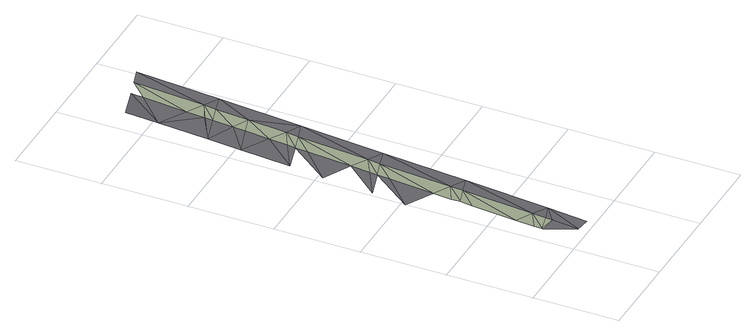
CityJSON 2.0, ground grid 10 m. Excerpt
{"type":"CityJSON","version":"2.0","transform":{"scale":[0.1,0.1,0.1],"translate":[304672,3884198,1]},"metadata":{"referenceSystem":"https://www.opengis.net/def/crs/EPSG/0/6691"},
"CityObjects":{
"road1":{"type":"Road","attributes":{"name":"3896号線","function":"4","RoadStructureAttribute.width":12.4,"RoadStructureAttribute.numberOfLanes":2},"geometry":[{"type":"MultiSurface","lod":"3","boundaries":[[[0,1,2]],[[0,3,4]],[[4,5,0]],[[3,6,4]],[[2,1,7]],[[0,5,1]],[[6,8,4]],[[8,5,4]],[[6,9,8]],[[5,8,1]],[[7,10,11]],[[7,1,10]],[[11,10,12]],[[12,13,14]],[[15,16,17]],[[14,13,17]],[[1,18,10]],[[1,8,18]],[[12,10,13]],[[19,16,15]],[[10,18,13]],[[20,21,19]],[[22,21,20]],[[17,23,15]],[[17,13,23]],[[15,23,19]],[[19,24,20]],[[25,26,22]],[[20,24,22]],[[13,27,23]],[[13,18,27]],[[19,23,24]],[[28,29,30]],[[31,26,25]],[[23,27,24]],[[32,30,31]],[[28,30,32]],[[22,33,25]],[[34,35,29]],[[22,24,33]],[[25,33,31]],[[31,36,32]],[[37,29,28]],[[32,36,28]],[[34,29,37]],[[38,39,35]],[[24,40,33]],[[24,27,40]],[[31,33,36]],[[41,35,34]],[[28,42,37]],[[33,40,36]],[[43,35,41]],[[37,42,34]],[[35,43,38]],[[28,36,42]],[[38,44,39]],[[42,36,40]],[[34,45,41]],[[46,47,39]],[[41,48,43]],[[34,42,45]],[[49,39,44]],[[38,48,44]],[[38,43,48]],[[41,45,48]],[[50,45,42]],[[46,39,49]],[[42,40,50]],[[45,50,48]],[[44,51,49]],[[44,48,51]],[[48,52,51]],[[48,50,52]]],"semantics":{"surfaces":[{"type":"AuxiliaryTrafficArea","function":"1100"},{"type":"TrafficArea","function":"1010"},{"type":"TrafficArea","function":"2020"}],"values":[0,0,0,1,0,0,2,2,2,2,0,0,0,0,1,0,2,2,0,1,2,1,1,0,0,0,0,1,0,2,2,0,1,1,2,1,1,0,1,0,0,0,1,0,1,1,2,2,0,1,0,2,1,0,1,0,1,2,0,1,0,0,1,0,0,0,2,1,2,2,0,0,2,2]}}]}
},
"vertices":[
[20,46,10],[41,67,10],[20,55,10],[20,45,10],[39,43,10],[40,51,10],[36,11,10],[22,77,10],[58,57,10],[52,9,10],[49,151,10],[27,130,10],[29,145,10],[50,166,10],[29,155,10],[36,230,10],[0,195,9],[31,177,10],[67,156,10],[37,245,10],[38,254,10],[4,235,10],[40,277,10],[57,251,10],[59,266,10],[45,329,10],[9,295,9],[76,256,10],[49,376,10],[18,394,10],[13,335,10],[46,344,10],[47,354,10],[66,350,10],[53,420,10],[22,434,10],[68,365,10],[52,405,10],[56,455,10],[27,494,10],[85,356,10],[55,444,10],[72,411,10],[56,453,10],[58,476,10],[75,450,10],[64,543,10],[31,534,9],[77,465,10],[63,528,10],[94,455,10],[84,549,10],[103,555,10]
]}
